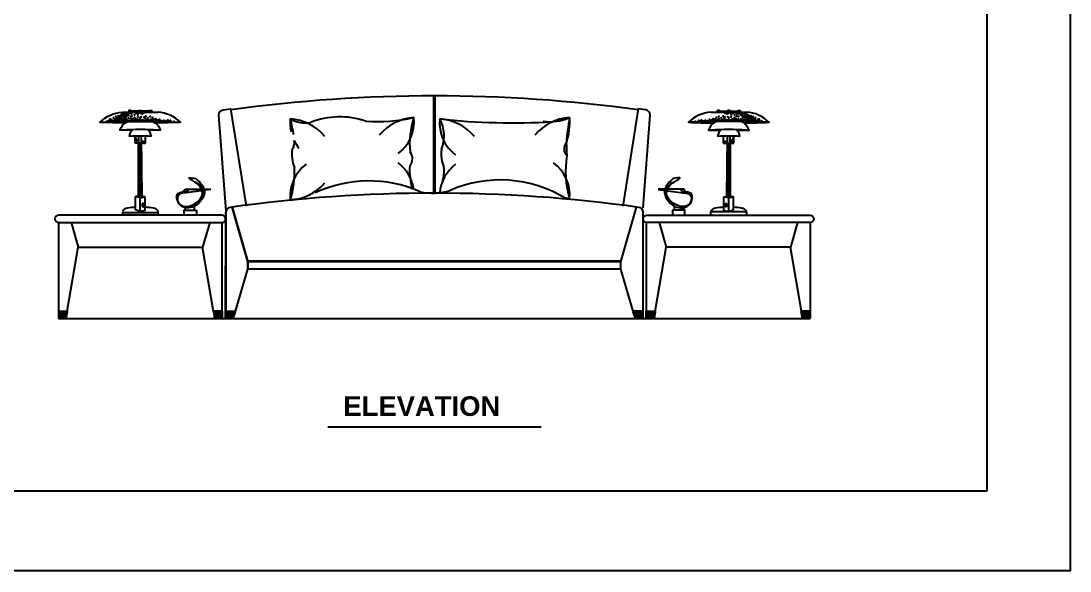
# Model space of a CAD drawing. Header units: inches. Extents: x 6.7 to 49.2, y 11 to 35.8.
# Drawn here: x 44.938 to 49.21, y 11.046 to 13.284 of the extents above; entities that cross this region are included whole.
import ezdxf

# ---------------------------------------------------------------- set-up
doc = ezdxf.new("R2010")
doc.units = ezdxf.units.IN
doc.header["$MEASUREMENT"] = 0
for name, color, linetype in [('02', 2, 'Continuous'), ('1', 1, 'Continuous'), ('4', 4, 'Continuous'), ('8', 8, 'Continuous'), ('kadrbm', 4, 'Continuous')]:
    doc.layers.add(name, color=color, linetype=linetype)
doc.styles.add('HT', font='swisseb.ttf')
pattern_1 = [(45, (53.4841714, 2.208598), (-0.0044194174, 0.0044194174), [])]

# ---------------------------------------------------------------- blocks, each defined once
blk = doc.blocks.new('kadrbm')
at = {"layer": 'kadrbm', "color": 4}
blk.add_lwpolyline([(0, 0), (0, 24.7972), (21, 24.7972), (21, 0), (0, 0)], close=True, dxfattribs=at)
blk.add_lwpolyline([(20.6631, 0.3257), (20.6631, 24.4603), (0.3369, 24.4603), (0.3369, 0.3257), (20.6631, 0.3257)], dxfattribs=at)

msp = doc.modelspace()

# ---------------------------------------------------------------- hatches: boundary and pattern name
at = {"layer": '8'}
h = msp.add_hatch(dxfattribs=at)
h.set_pattern_fill('ANSI31', color=256, scale=0.05, style=0)
h.set_pattern_definition(pattern_1)
h.paths.add_polyline_path([(45.0899, 12.0739), (45.1219, 12.0739), (45.1267, 12.1015, 0.465152), (45.1247, 12.1039), (45.0919, 12.1039, 0.414214), (45.0899, 12.1019)])
h.paths.add_polyline_path([(45.7583, 12.0739), (45.7583, 12.1014, 0.414214), (45.7563, 12.1034), (45.7234, 12.1034, 0.465152), (45.7215, 12.1011), (45.7262, 12.0739)])
h = msp.add_hatch(dxfattribs=at)
h.set_pattern_fill('ANSI31', color=256, scale=0.05, style=0)
h.set_pattern_definition(pattern_1)
h.paths.add_polyline_path([(45.8108, 12.1035, 0.154408), (45.8096, 12.1039), (45.7719, 12.1039), (45.7719, 12.0739), (45.8019, 12.0739)])
h.paths.add_polyline_path([(47.4719, 12.1019, 0.414214), (47.4699, 12.1039), (47.4322, 12.1039, 0.516636), (47.4303, 12.1012), (47.4398, 12.0739), (47.4719, 12.0739)])
h = msp.add_hatch(dxfattribs=at)
h.set_pattern_fill('ANSI31', color=256, scale=0.05, style=0)
h.set_pattern_definition(pattern_1)
h.paths.add_polyline_path([(47.4856, 12.1034, 0.414214), (47.4836, 12.1014), (47.4836, 12.0739), (47.5157, 12.0739), (47.5203, 12.1011, 0.465152), (47.5184, 12.1034)])
h.paths.add_polyline_path([(48.1171, 12.1039, 0.465152), (48.1151, 12.1015), (48.1199, 12.0739), (48.1519, 12.0739), (48.1519, 12.1019, 0.414214), (48.1499, 12.1039)])

# ---------------------------------------------------------------- linework, layer by layer
at = {"layer": '02'}
for p, q in [((46.6194, 12.5839), (46.6194, 12.9839)), ((46.6244, 12.5839), (46.6244, 12.9839)), ((45.4697, 12.9174), (45.4605, 12.9174)), ((47.7474, 12.914), (47.8923, 12.914)), ((47.8174, 12.9163), (47.8557, 12.9178)), ((47.8664, 12.9174), (47.8571, 12.9174)), ((45.4022, 12.7868), (45.4022, 12.8157)), ((45.4441, 12.7868), (45.4022, 12.7868)), ((45.4155, 12.5683), (45.4155, 12.7868)), ((45.4204, 12.5677), (45.4172, 12.816)), ((45.4228, 12.5096), (45.426, 12.7868)), ((45.4309, 12.5681), (45.4289, 12.816)), ((45.4441, 12.7868), (45.4441, 12.8157)), ((47.7989, 12.7868), (47.7989, 12.8157)), ((47.7989, 12.7868), (47.8408, 12.7868)), ((47.8121, 12.5681), (47.8141, 12.816)), ((47.8202, 12.5096), (47.8171, 12.7868)), ((47.8226, 12.5677), (47.8258, 12.816)), ((47.8276, 12.5683), (47.8276, 12.7868)), ((47.8408, 12.7868), (47.8408, 12.8157)), ((45.4155, 12.5708), (45.4044, 12.5698)), ((45.4228, 12.5646), (45.4044, 12.5698)), ((45.4044, 12.5158), (45.4044, 12.5698)), ((45.4228, 12.5646), (45.4428, 12.5682)), ((45.4428, 12.5682), (45.4309, 12.5702)), ((45.4428, 12.5131), (45.4428, 12.5683)), ((45.6058, 12.6001), (45.71, 12.6001)), ((45.71, 12.599), (45.6101, 12.5852)), ((47.6372, 12.6001), (47.533, 12.6001)), ((47.533, 12.599), (47.633, 12.5852)), ((47.8002, 12.5682), (47.8121, 12.5702)), ((47.8002, 12.5131), (47.8002, 12.5683)), ((47.8202, 12.5646), (47.8002, 12.5682)), ((47.8202, 12.5646), (47.8387, 12.5698)), ((47.8276, 12.5708), (47.8387, 12.5698)), ((47.8387, 12.5158), (47.8387, 12.5698)), ((45.6101, 12.5236), (45.6026, 12.5151)), ((45.643, 12.5151), (45.6452, 12.531)), ((47.6, 12.5151), (47.5979, 12.531)), ((47.633, 12.5236), (47.6404, 12.5151)), ((45.6026, 12.5151), (45.6526, 12.5151)), ((45.6026, 12.4939), (45.6026, 12.5151)), ((45.6526, 12.5151), (45.6526, 12.4939)), ((47.6404, 12.5151), (47.5904, 12.5151)), ((47.5904, 12.5151), (47.5904, 12.4939)), ((47.6404, 12.4939), (47.6404, 12.5151)), ((47.8923, 12.5054), (47.8923, 12.5088)), ((47.3799, 12.3069), (45.8619, 12.3069)), ((46.1871, 11.6327), (47.0557, 11.6327))]:
    msp.add_line(p, q, dxfattribs=at)
for points in [[(45.2596, 12.8722, -0.178639), (45.3508, 12.914), (45.4956, 12.914)], [(45.3837, 12.914), (45.3837, 12.9163, -0.204461), (45.386, 12.9174, 0.555281), (45.3852, 12.9194), (45.3852, 12.9203), (45.3774, 12.9203), (45.3774, 12.9194, 0.555281), (45.3766, 12.9174, -0.204461), (45.3789, 12.9163), (45.3789, 12.914)], [(45.4208, 12.914), (45.4208, 12.9163, 0.204461), (45.4185, 12.9174, -0.555281), (45.4193, 12.9194), (45.4193, 12.9203), (45.4271, 12.9203), (45.4271, 12.9194, -0.555281), (45.4279, 12.9174, 0.204461), (45.4256, 12.9163), (45.4256, 12.914)], [(45.4627, 12.9148, 0.094811), (45.459, 12.9178), (45.4281, 12.9178)], [(45.4627, 12.914), (45.4627, 12.9163, 0.204461), (45.4605, 12.9174, -0.555282), (45.4612, 12.9194), (45.4612, 12.9203), (45.4691, 12.9203), (45.4691, 12.9194, -0.555282), (45.4698, 12.9174, 0.204461), (45.4676, 12.9163), (45.4676, 12.914)], [(47.7803, 12.914), (47.7803, 12.9163, -0.204461), (47.7826, 12.9174, 0.555282), (47.7818, 12.9194), (47.7818, 12.9203), (47.774, 12.9203), (47.774, 12.9194, 0.555282), (47.7732, 12.9174, -0.204461), (47.7755, 12.9163), (47.7755, 12.914)], [(47.7803, 12.9148, -0.094811), (47.784, 12.9178), (47.8149, 12.9178)], [(47.8222, 12.914), (47.8222, 12.9163, -0.204461), (47.8245, 12.9174, 0.555281), (47.8238, 12.9194), (47.8238, 12.9203), (47.8159, 12.9203), (47.8159, 12.9194, 0.555281), (47.8152, 12.9174, -0.204461), (47.8174, 12.9163), (47.8174, 12.914)], [(47.8593, 12.914), (47.8593, 12.9163, 0.204461), (47.8571, 12.9174, -0.555281), (47.8578, 12.9194), (47.8578, 12.9203), (47.8657, 12.9203), (47.8657, 12.9194, -0.555281), (47.8664, 12.9174, 0.204461), (47.8642, 12.9163), (47.8642, 12.914)], [(47.9835, 12.8722, 0.178639), (47.8923, 12.914)], [(45.3617, 12.8694, -0.005704), (45.259, 12.8722, -0.023086), (45.5873, 12.8722, -0.005704), (45.4846, 12.8694)], [(45.3904, 12.84), (45.3406, 12.84, -0.227544), (45.3734, 12.8757, -0.227544)], [(45.473, 12.8757, -0.227544), (45.5058, 12.84), (45.456, 12.84)], [(47.8813, 12.8694, 0.005704), (47.984, 12.8722, 0.023086), (47.6557, 12.8722, 0.005704), (47.7584, 12.8694)], [(47.77, 12.8757, 0.227544), (47.7373, 12.84), (47.787, 12.84)], [(47.8527, 12.84), (47.9025, 12.84, 0.227544), (47.8697, 12.8757, 0.227544)], [(45.4304, 12.5414, -0.544955), (45.4319, 12.539, 0.064522), (45.4322, 12.5275)], [(45.4304, 12.5414), (45.4304, 12.5355, 0.108832), (45.4322, 12.5275)], [(45.4322, 12.5275), (45.4362, 12.5282, -0.055126), (45.436, 12.5398, 0.486218), (45.4348, 12.5421), (45.4306, 12.5414)], [(47.8109, 12.5275), (47.8068, 12.5282, 0.055126), (47.807, 12.5398, -0.486218), (47.8082, 12.5421), (47.8124, 12.5414)], [(47.8126, 12.5414, 0.544955), (47.8111, 12.539, -0.064522), (47.8109, 12.5275)], [(47.8126, 12.5414), (47.8126, 12.5355, -0.108832), (47.8109, 12.5275)]]:
    msp.add_lwpolyline(points, format="xyb", dxfattribs=at)
for points in [[(45.4183, 12.9178), (45.3873, 12.9178)], [(47.8247, 12.9178), (47.8557, 12.9178)], [(45.4362, 12.5403), (45.4321, 12.5396)], [(45.8629, 12.2737), (45.8629, 12.304), (45.7991, 12.5272)], [(47.3799, 12.2737), (47.3799, 12.304), (47.4437, 12.5272)], [(47.8069, 12.5403), (47.811, 12.5396)], [(45.3508, 12.5054), (45.4956, 12.5054)], [(45.3512, 12.5054), (45.3512, 12.4939)], [(45.4428, 12.5131), (45.4228, 12.5096), (45.4044, 12.5158)], [(45.4956, 12.4939), (45.4956, 12.5088)], [(47.7474, 12.4939), (47.7474, 12.5088)], [(47.7474, 12.5088), (47.8923, 12.5088)], [(47.8002, 12.5131), (47.8202, 12.5096), (47.8387, 12.5158)], [(47.8918, 12.5054), (47.8918, 12.4939)]]:
    msp.add_lwpolyline(points, dxfattribs=at)
for centre, radius, start, end in [((46.6214, 6.9423), 6.0375, 82.10309, 97.89691), ((45.3935, 12.9067), 0.0127, 119.1208, 140.2305), ((45.4838, 12.7665), 0.1479, 45.5945, 85.4316), ((47.7592, 12.7665), 0.1479, 94.5684, 134.4055), ((47.8495, 12.9067), 0.0127, 39.7695, 60.8792), ((46.1952, 12.8694), 0.1619, 174.11, 192.9489), ((46.0971, 13), 0.1302, 241.0908, 278.4042), ((46.0198, 12.6824), 0.2041, 40.4189, 85.9871), ((45.6208, 12.7644), 0.4309, 7.6727, 16.3954), ((46.2361, 12.5711), 0.3232, 71.0183, 111.7974), ((46.3864, 13.5887), 0.7134, 266.3716, 282.2562), ((46.5521, 12.6879), 0.2041, 94.0129, 139.5811), ((46.3767, 12.8749), 0.1619, 306.5711, 5.89), ((46.8355, 12.788), 0.3152, 160.8133, 186.5053), ((46.8041, 12.8694), 0.1619, 174.11, 233.4289), ((46.9453, 15.6867), 2.8169, 263.8398, 273.1866), ((46.5132, 12.8164), 0.1473, 338.3017, 28.2264), ((46.6287, 12.6824), 0.2041, 40.4189, 85.9871), ((47.1855, 12.6879), 0.2041, 94.0129, 139.5811), ((47.0928, 13.065), 0.1904, 261.5028, 294.3374), ((46.9151, 12.8705), 0.257, 341.3058, 4.6952), ((48.5174, 12.6738), 1.3636, 170.8108, 175.1902), ((45.4232, 11.8584), 0.9842, 85.7804, 94.2196), ((45.4216, 12.8084), 0.0445, 130.1548, 171.8287), ((45.4247, 12.8084), 0.0445, 8.1713, 49.8452), ((47.8199, 11.8584), 0.9842, 85.7804, 94.2196), ((47.8183, 12.8084), 0.0445, 130.1548, 171.8287), ((47.8214, 12.8084), 0.0445, 8.1713, 49.8452), ((45.4232, 12.0573), 0.7588, 86.5578, 93.4422), ((46.0133, 12.7881), 0.0382, 316.7316, 14.6494), ((46.1952, 12.8694), 0.1619, 206.2629, 219.0596), ((47.1861, 12.7632), 0.0372, 137.8287, 225.5264), ((49.1262, 12.8262), 1.9682, 181.1124, 182.6095), ((47.8199, 12.0573), 0.7588, 86.5578, 93.4422), ((46.1801, 12.7435), 0.1401, 172.4632, 202.983), ((46.4864, 12.7242), 0.0456, 319.098, 37.9167), ((46.7889, 12.7435), 0.1401, 172.4632, 202.983), ((47.5683, 12.6741), 0.413, 171.2929, 195.9757), ((46.1952, 12.5715), 0.1619, 126.5711, 185.89), ((45.6723, 12.6688), 0.3793, 342.521, 3.0199), ((46.3767, 12.5771), 0.1619, 7.6359, 53.4289), ((46.7952, 12.6773), 0.2749, 176.4446, 196.2046), ((46.8041, 12.5715), 0.1619, 126.5711, 175.6819), ((46.5077, 12.6761), 0.1528, 343.77, 4.7767), ((47.0102, 12.5771), 0.1619, 354.11, 53.4289), ((46.0198, 12.7586), 0.2041, 274.0129, 319.5811), ((46.3539, 12.1169), 0.5168, 66.1803, 115.0578), ((46.8892, 12.1281), 0.5094, 58.4212, 113.5776), ((45.4237, 12.6135), 0.0459, 259.6228, 278.9967), ((46.2346, 11.3272), 1.244, 96.4814, 99.2749), ((46.6145, 12.8107), 0.2271, 256.796, 288.1918), ((46.9518, 11.0877), 1.489, 81.5237, 82.1415), ((47.1855, 12.7641), 0.2041, 261.6583, 265.9871), ((47.8193, 12.6135), 0.0459, 261.0033, 280.3772), ((45.3751, 12.4948), 0.0281, 98.4064, 150.0209), ((45.4241, 12.2292), 0.2981, 93.798, 100.2614), ((45.4241, 12.2292), 0.2981, 79.7386, 86.398), ((45.4757, 12.5014), 0.0212, 20.3456, 85.9287), ((47.7673, 12.5014), 0.0212, 94.0713, 159.6544), ((47.8189, 12.2292), 0.2981, 93.602, 100.2614), ((47.8189, 12.2292), 0.2981, 79.7386, 86.202), ((47.8679, 12.4948), 0.0281, 29.9791, 81.5936)]:
    msp.add_arc(centre, radius, start, end, dxfattribs=at)
for points, knots in [([(45.6717, 12.6001), (45.6696, 12.6052), (45.6609, 12.6252), (45.5998, 12.6506), (45.6377, 12.6455), (45.6515, 12.6436)], [136.132183, 136.132183, 136.132183, 136.132183, 147.226606, 180.988529, 200.496136, 200.496136, 200.496136, 200.496136]), ([(47.5713, 12.6001), (47.5734, 12.6052), (47.5821, 12.6252), (47.6433, 12.6506), (47.6054, 12.6455), (47.5915, 12.6436)], [136.132183, 136.132183, 136.132183, 136.132183, 147.226606, 180.988529, 200.496136, 200.496136, 200.496136, 200.496136]), ([(45.6441, 12.6298), (45.654, 12.6253), (45.6685, 12.6188), (45.6761, 12.6048), (45.6778, 12.6001)], [0, 0, 0, 0, 20.62058, 30.054702, 30.054702, 30.054702, 30.054702]), ([(47.5989, 12.6298), (47.589, 12.6253), (47.5745, 12.6188), (47.5669, 12.6048), (47.5653, 12.6001)], [0, 0, 0, 0, 20.62058, 30.054702, 30.054702, 30.054702, 30.054702]), ([(45.6843, 12.5955), (45.6844, 12.5949), (45.6878, 12.571), (45.6532, 12.521), (45.5807, 12.5203), (45.5633, 12.5885), (45.5999, 12.5866), (45.6046, 12.5974), (45.6058, 12.6001)], [38.626641, 38.626641, 38.626641, 38.626641, 39.881801, 89.959295, 127.798824, 157.940855, 174.456676, 180.055182, 180.055182, 180.055182, 180.055182]), ([(45.6111, 12.5852), (45.5991, 12.5844), (45.577, 12.5828), (45.5706, 12.544), (45.6059, 12.5235), (45.6416, 12.5366), (45.6678, 12.5565), (45.6806, 12.5801), (45.6753, 12.5915), (45.6742, 12.5941)], [0, 0, 0, 0, 21.09917, 38.676394, 60.076876, 87.213349, 107.936622, 126.385163, 131.817526, 131.817526, 131.817526, 131.817526]), ([(45.6793, 12.5948), (45.6799, 12.592), (45.6818, 12.5758), (45.6745, 12.5613), (45.6676, 12.5494)], [33.559119, 33.559119, 33.559119, 33.559119, 39.068987, 64.646446, 64.646446, 64.646446, 64.646446]), ([(47.5588, 12.5955), (47.5587, 12.5949), (47.5552, 12.571), (47.5899, 12.521), (47.6624, 12.5203), (47.6797, 12.5885), (47.6431, 12.5866), (47.6384, 12.5974), (47.6372, 12.6001)], [38.626641, 38.626641, 38.626641, 38.626641, 39.881801, 89.959295, 127.798824, 157.940855, 174.456676, 180.055182, 180.055182, 180.055182, 180.055182]), ([(47.5638, 12.5948), (47.5632, 12.592), (47.5613, 12.5758), (47.5685, 12.5613), (47.5754, 12.5494)], [33.559119, 33.559119, 33.559119, 33.559119, 39.068987, 64.646446, 64.646446, 64.646446, 64.646446]), ([(47.6319, 12.5852), (47.644, 12.5844), (47.6661, 12.5828), (47.6725, 12.544), (47.6372, 12.5235), (47.6014, 12.5366), (47.5752, 12.5565), (47.5625, 12.5801), (47.5677, 12.5915), (47.5689, 12.5941)], [0, 0, 0, 0, 21.09917, 38.676394, 60.076876, 87.213349, 107.936622, 126.385163, 131.817526, 131.817526, 131.817526, 131.817526])]:
    msp.add_open_spline(points, degree=3, knots=knots, dxfattribs=at)
for points in [[(45.6494, 12.6436), (45.6639, 12.6298), (45.6784, 12.616), (45.6832, 12.6001)], [(47.5936, 12.6436), (47.5791, 12.6298), (47.5646, 12.616), (47.5599, 12.6001)]]:
    msp.add_open_spline(points, degree=3, dxfattribs=at)
for points in [[(45.6058, 12.6001), (45.6165, 12.5958), (45.6122, 12.5905), (45.5941, 12.5884)], [(47.6372, 12.6001), (47.6266, 12.5958), (47.6308, 12.5905), (47.6489, 12.5884)]]:
    msp.add_spline(points, degree=3, dxfattribs=at)
for p in [(45.3469, 12.9043), (45.349, 12.9022), (45.3525, 12.9031), (45.3532, 12.9064), (45.3585, 12.9064), (45.3627, 12.9096), (45.3648, 12.9076), (45.367, 12.9042), (45.3731, 12.9054), (45.3781, 12.9087), (45.3848, 12.9087), (45.387, 12.9064), (45.3882, 12.9098), (45.3993, 12.902), (45.406, 12.9098), (45.4138, 12.9031), (45.4149, 12.9098), (45.4238, 12.9098), (45.4316, 12.9064), (45.4371, 12.9098), (47.8059, 12.9098), (47.8115, 12.9064), (47.8192, 12.9098), (47.8282, 12.9098), (47.8293, 12.9031), (47.8371, 12.9098), (47.8437, 12.902), (47.8515, 12.9076), (47.8521, 12.9064), (47.8549, 12.9098), (47.8594, 12.9075), (47.8649, 12.9087), (47.8671, 12.9031), (47.8682, 12.9076), (47.8751, 12.9064), (47.8772, 12.9096), (47.8783, 12.9076), (47.8846, 12.9064), (47.8898, 12.9064), (47.8905, 12.9031), (47.894, 12.9022), (47.8961, 12.9043), (45.2891, 12.8764), (45.2958, 12.8775), (45.2977, 12.8813), (45.2998, 12.8855), (45.305, 12.8834), (45.3058, 12.8786), (45.3091, 12.8798), (45.3136, 12.8786), (45.3145, 12.8907), (45.3197, 12.875), (45.3203, 12.8842), (45.3225, 12.8809), (45.3239, 12.896), (45.3249, 12.8771), (45.3258, 12.8931), (45.3269, 12.8864), (45.327, 12.8897), (45.3281, 12.8771), (45.3292, 12.8842), (45.3292, 12.8809), (45.3325, 12.8886), (45.3333, 12.8991), (45.3354, 12.8782), (45.3358, 12.8931), (45.3358, 12.8831), (45.3392, 12.8964), (45.3392, 12.8898), (45.3396, 12.8803), (45.3407, 12.8855), (45.3428, 12.9001), (45.3436, 12.8886), (45.3436, 12.8831), (45.3438, 12.8782), (45.3447, 12.8964), (45.3481, 12.8864), (45.3492, 12.8975), (45.3492, 12.8798), (45.3501, 12.8939), (45.3525, 12.8953), (45.3537, 12.8831), (45.3592, 12.8998), (45.3592, 12.8975), (45.3595, 12.8907), (45.3606, 12.8782), (45.3616, 12.8824), (45.3658, 12.8855), (45.3659, 12.8942), (45.3679, 12.8782), (45.3692, 12.8987), (45.3704, 12.8809), (45.3742, 12.8782), (45.3759, 12.9009), (45.3759, 12.8886), (45.3805, 12.8792), (45.3825, 12.8803), (45.3825, 12.8771), (45.3837, 12.8964), (45.3843, 12.8871), (45.3893, 12.8975), (45.3893, 12.8798), (45.392, 12.8782), (45.3922, 12.8819), (45.393, 12.8865), (45.3962, 12.8782), (45.3971, 12.8809), (45.3982, 12.8786), (45.4004, 12.8918), (45.4035, 12.8824), (45.4045, 12.8782), (45.4052, 12.8862), (45.4098, 12.8792), (45.4104, 12.8842), (45.414, 12.8939), (45.415, 12.8834), (45.415, 12.8782), (45.4182, 12.8786), (45.4213, 12.8834), (45.4234, 12.8907), (45.4238, 12.8842), (45.4255, 12.8792), (45.4276, 12.8949), (45.4279, 12.8784), (45.4297, 12.8792), (45.4331, 12.8828), (45.4381, 12.8782), (45.4391, 12.8928), (45.4416, 12.8886), (45.4427, 12.8801), (45.4454, 12.8771), (45.4464, 12.897), (45.4475, 12.8813), (45.4475, 12.8771), (45.4514, 12.8854), (45.4538, 12.8907), (45.4538, 12.8842), (45.4548, 12.8782), (45.4559, 12.8813), (45.459, 12.8761), (45.4618, 12.881), (45.4632, 12.896), (45.465, 12.8842), (45.4694, 12.8831), (45.4726, 12.8918), (45.4761, 12.8809), (45.4772, 12.8864), (45.4828, 12.8798), (45.485, 12.8775), (45.4861, 12.8864), (45.4939, 12.8809), (45.5017, 12.8842), (45.5017, 12.8798), (45.5095, 12.8775), (45.5184, 12.8798), (45.524, 12.8786), (45.5318, 12.8775), (45.5355, 12.8803), (45.5417, 12.8761), (45.5459, 12.8792), (45.5606, 12.875), (47.6824, 12.875), (47.6971, 12.8792), (47.7013, 12.8761), (47.7076, 12.8803), (47.7113, 12.8775), (47.7128, 12.875), (47.7191, 12.8786), (47.7246, 12.8798), (47.7335, 12.8775), (47.7413, 12.8842), (47.7413, 12.8798), (47.7491, 12.8809), (47.7569, 12.8864), (47.758, 12.8775), (47.7602, 12.8798), (47.7658, 12.8864), (47.7669, 12.8809), (47.7704, 12.8918), (47.7758, 12.882), (47.7792, 12.8875), (47.7798, 12.896), (47.7812, 12.881), (47.7829, 12.8793), (47.784, 12.8761), (47.7882, 12.8782), (47.7893, 12.8907), (47.7916, 12.8854), (47.7916, 12.8793), (47.7956, 12.8813), (47.7956, 12.8771), (47.7966, 12.897), (47.7976, 12.8771), (47.8004, 12.8801), (47.8014, 12.8886), (47.8039, 12.8928), (47.8048, 12.8842), (47.805, 12.8782), (47.8099, 12.8828), (47.8134, 12.8792), (47.8152, 12.8784), (47.8155, 12.8949), (47.8175, 12.8792), (47.8192, 12.8842), (47.8196, 12.8907), (47.8248, 12.8786), (47.828, 12.8803), (47.828, 12.8782), (47.8291, 12.8939), (47.8326, 12.8842), (47.8333, 12.8792), (47.8378, 12.8862), (47.8385, 12.8782), (47.8395, 12.8824), (47.8427, 12.8918), (47.8449, 12.882), (47.8449, 12.8786), (47.85, 12.8865), (47.8509, 12.8819), (47.8511, 12.897), (47.8511, 12.8782), (47.8532, 12.8824), (47.8538, 12.8975), (47.8593, 12.8964), (47.8594, 12.8855), (47.8605, 12.8803), (47.8605, 12.8771), (47.8649, 12.8798), (47.8689, 12.8782), (47.8699, 12.8865), (47.8727, 12.8809), (47.8738, 12.8987), (47.8751, 12.8782), (47.8771, 12.8942), (47.8772, 12.8855), (47.8814, 12.8824), (47.8825, 12.8782), (47.8838, 12.8998), (47.8838, 12.8975), (47.8856, 12.8918), (47.8856, 12.8803), (47.8894, 12.8831), (47.8905, 12.8953), (47.893, 12.8939), (47.8938, 12.8798), (47.895, 12.8864), (47.8961, 12.8942), (47.8961, 12.8786), (47.8983, 12.8964), (47.8992, 12.8782), (47.8994, 12.8886), (47.8994, 12.8831), (47.9003, 12.9001), (47.9024, 12.8855), (47.9034, 12.8803), (47.9039, 12.8898), (47.9045, 12.897), (47.9076, 12.8782), (47.9097, 12.8991), (47.9097, 12.8918), (47.9105, 12.8886), (47.9117, 12.8798), (47.9139, 12.8842), (47.9149, 12.8803), (47.9149, 12.8771), (47.916, 12.8897), (47.9172, 12.8931), (47.9191, 12.896), (47.9206, 12.8875), (47.9206, 12.8809), (47.9206, 12.8786), (47.925, 12.8786), (47.9254, 12.8855), (47.9286, 12.8907), (47.9295, 12.8786), (47.9339, 12.8798), (47.9373, 12.8786), (47.938, 12.8834), (47.9432, 12.8855), (47.9453, 12.8813), (47.9484, 12.8742), (47.954, 12.8764), (45.4033, 12.7899), (45.4033, 12.7885), (45.4056, 12.8079), (45.4066, 12.8006), (45.4066, 12.7954), (45.4077, 12.7975), (45.4077, 12.7912), (45.4098, 12.8006), (45.4108, 12.7881), (45.4126, 12.7885), (45.415, 12.7891), (45.4314, 12.7942), (45.4314, 12.7899), (45.4314, 12.7875), (45.4344, 12.7882), (45.4364, 12.7892), (45.4374, 12.7946), (45.4377, 12.7879), (45.4394, 12.7929), (45.4421, 12.7946), (45.4421, 12.7875), (47.801, 12.7946), (47.801, 12.7875), (47.8013, 12.7919), (47.8053, 12.7879), (47.8056, 12.7946), (47.8066, 12.7892), (47.8073, 12.7922), (47.8113, 12.7882), (47.8117, 12.7942), (47.8123, 12.7926), (47.8127, 12.7869), (47.8301, 12.7912), (47.8304, 12.7885), (47.8312, 12.7954), (47.8322, 12.7881), (47.8333, 12.8006), (47.8354, 12.7912), (47.8364, 12.7954), (47.8375, 12.8079), (47.8375, 12.8027), (47.8381, 12.7885), (47.8385, 12.7912), (47.8391, 12.7982), (45.4116, 12.5698), (45.4148, 12.5698), (45.4151, 12.5682), (45.4313, 12.5695), (45.4313, 12.5688), (45.4327, 12.5691), (45.4332, 12.5686), (47.809, 12.5692), (47.8106, 12.5686), (47.8121, 12.5683), (47.8284, 12.5686), (47.8288, 12.5692)]:
    msp.add_point(p, dxfattribs=at)
at = {"layer": '1'}
msp.add_line((45.0899, 12.0739), (48.1519, 12.0739), dxfattribs=at)
at = {"layer": '4'}
for p, q in [((45.7699, 12.0739), (45.7719, 12.5061)), ((47.4719, 12.0739), (47.4709, 12.5061)), ((45.0909, 12.4639), (45.0899, 12.0739)), ((45.0909, 12.4639), (45.7569, 12.4639)), ((45.1418, 12.4639), (45.1709, 12.3639)), ((45.706, 12.4639), (45.6769, 12.3639)), ((48.1509, 12.4639), (47.4849, 12.4639)), ((47.5358, 12.4639), (47.5649, 12.3639)), ((48.1, 12.4639), (48.0709, 12.3639)), ((48.1509, 12.4639), (48.1519, 12.0739)), ((45.126, 12.1034), (45.1709, 12.3639)), ((45.1709, 12.3639), (45.6769, 12.3639)), ((45.7219, 12.1027), (45.6769, 12.3639)), ((47.5199, 12.1027), (47.5649, 12.3639)), ((48.0709, 12.3639), (47.5649, 12.3639)), ((48.1158, 12.1034), (48.0709, 12.3639)), ((47.3799, 12.3039), (45.8619, 12.3039)), ((47.3799, 12.2739), (45.8619, 12.2739)), ((45.0919, 12.1039), (45.1247, 12.1039)), ((45.1219, 12.0739), (45.1267, 12.1015)), ((45.7719, 12.1039), (45.8096, 12.1039)), ((45.802, 12.0739), (45.8115, 12.1012)), ((47.4398, 12.0739), (47.4303, 12.1012)), ((47.4699, 12.1039), (47.4322, 12.1039)), ((48.1199, 12.0739), (48.1151, 12.1015)), ((48.1499, 12.1039), (48.1171, 12.1039))]:
    msp.add_line(p, q, dxfattribs=at)
for points in [[(45.7728, 12.512), (45.7433, 12.9012, -0.40152), (45.7609, 12.9225), (45.7914, 12.9266), (45.8547, 12.531)], [(47.4709, 12.5239), (47.4995, 12.9012, 0.40152), (47.4819, 12.9225), (47.4515, 12.9266), (47.3881, 12.531)], [(47.4709, 12.1036), (47.4709, 12.5061, 0.380893), (47.4532, 12.5259, 0.069665), (45.7896, 12.5259, 0.380893), (45.7719, 12.5061), (45.7719, 12.1039)], [(45.7569, 12.1033), (45.7569, 12.4639, 0.967186), (45.7559, 12.4939), (45.0909, 12.4939, 1), (45.0909, 12.4639), (45.0909, 12.1036)], [(47.4849, 12.1033), (47.4849, 12.4639, -0.967186), (47.4859, 12.4939), (48.1509, 12.4939, -1), (48.1509, 12.4639), (48.1509, 12.1036)], [(45.7583, 12.0734), (45.7583, 12.1014, 0.414214), (45.7563, 12.1034), (45.7234, 12.1034, 0.465152), (45.7215, 12.1011), (45.7262, 12.0734)], [(47.4836, 12.0734), (47.4836, 12.1014, -0.414214), (47.4856, 12.1034), (47.5184, 12.1034, -0.465152), (47.5203, 12.1011), (47.5156, 12.0734)]]:
    msp.add_lwpolyline(points, format="xyb", dxfattribs=at)
for points in [[(45.8108, 12.1035), (45.8619, 12.2739), (45.8619, 12.3039), (45.7982, 12.5269)], [(47.4306, 12.1032), (47.3809, 12.2739), (47.3809, 12.3039), (47.4447, 12.5269)]]:
    msp.add_lwpolyline(points, dxfattribs=at)
for centre, start, end in [((45.0919, 12.1019), 90, 180), ((45.1247, 12.1019), 350.2176, 90), ((45.7719, 12.1019), 90, 180), ((45.8096, 12.1019), 340.71, 90), ((47.4322, 12.1019), 90, 199.29), ((47.4699, 12.1019), 0, 90), ((48.1171, 12.1019), 90, 189.7824), ((48.1499, 12.1019), 0, 90)]:
    msp.add_arc(centre, 0.002, start, end, dxfattribs=at)

# ---------------------------------------------------------------- block references
at = {"layer": 'kadrbm'}
msp.add_blockref('kadrbm', (28.2096, 11.046), dxfattribs=at)

# ---------------------------------------------------------------- texts
at = {"layer": '02', "style": 'HT'}
msp.add_text('ELEVATION', height=0.08, dxfattribs=at).set_placement((46.2502, 11.6772))

doc.saveas('drawing.dxf')
